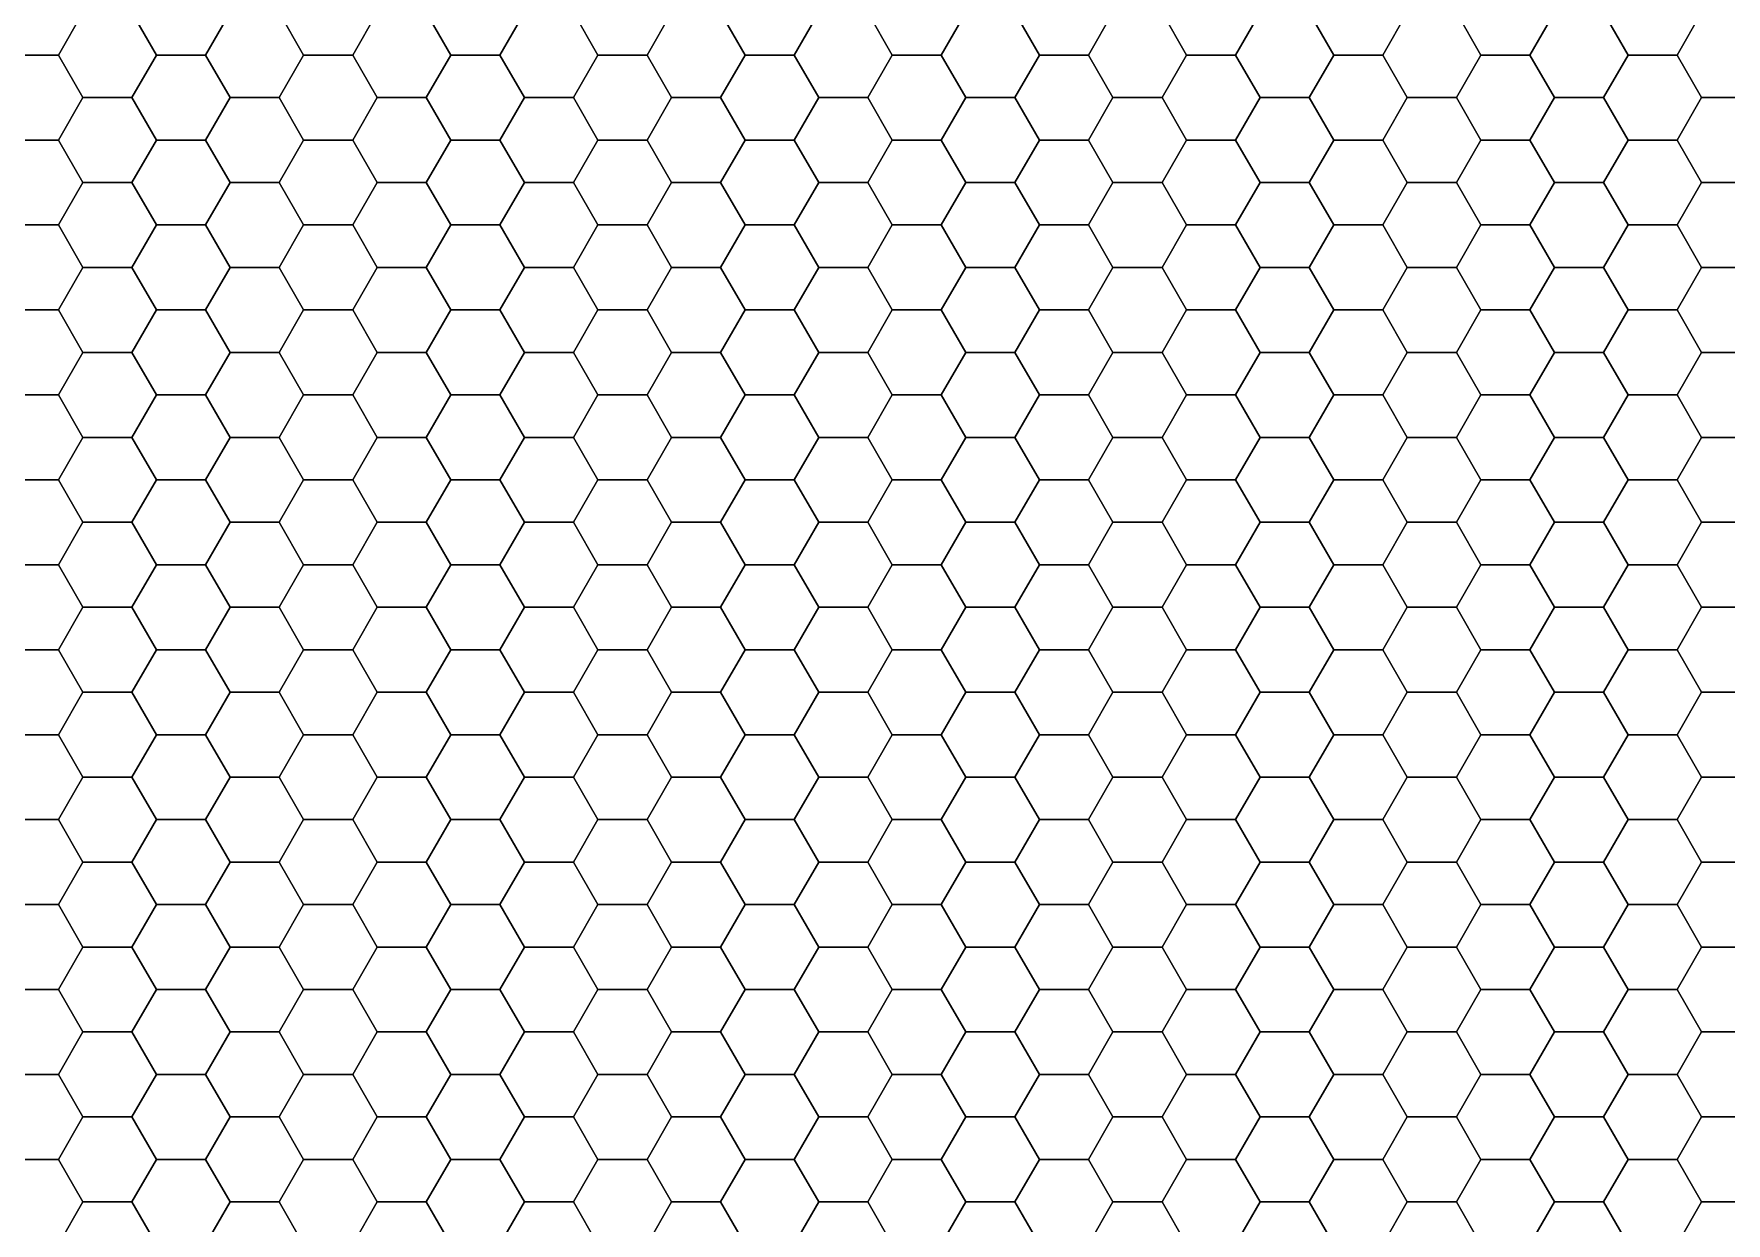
# Model space of a CAD drawing. Header units: inches. Extents: x 59 to 241, y -1 to 185.
# Drawn here: x 91.5 to 126, y 85.3 to 109.55 of the extents above; entities that cross this region are included whole.
import ezdxf

# ---------------------------------------------------------------- set-up
doc = ezdxf.new("R2010")
doc.units = ezdxf.units.IN
doc.header["$MEASUREMENT"] = 0
doc.layers.get('0').update_dxf_attribs({"lineweight": 0})

msp = doc.modelspace()

# ---------------------------------------------------------------- linework, layer by layer
at = {"color": 251, "linetype": 'Continuous', "lineweight": 0, "flags": 128}
for points in [[(92, 110.851), (91, 110.851), (90.5, 109.985), (91, 109.119), (92, 109.119), (92.5, 109.985)], [(95, 110.851), (94, 110.851), (93.5, 109.985), (94, 109.119), (95, 109.119), (95.5, 109.985)], [(98, 110.851), (97, 110.851), (96.5, 109.985), (97, 109.119), (98, 109.119), (98.5, 109.985)], [(101, 110.851), (100, 110.851), (99.5, 109.985), (100, 109.119), (101, 109.119), (101.5, 109.985)], [(104, 110.851), (103, 110.851), (102.5, 109.985), (103, 109.119), (104, 109.119), (104.5, 109.985)], [(107, 110.851), (106, 110.851), (105.5, 109.985), (106, 109.119), (107, 109.119), (107.5, 109.985)], [(110, 110.851), (109, 110.851), (108.5, 109.985), (109, 109.119), (110, 109.119), (110.5, 109.985)], [(113, 110.851), (112, 110.851), (111.5, 109.985), (112, 109.119), (113, 109.119), (113.5, 109.985)], [(116, 110.851), (115, 110.851), (114.5, 109.985), (115, 109.119), (116, 109.119), (116.5, 109.985)], [(119, 110.851), (118, 110.851), (117.5, 109.985), (118, 109.119), (119, 109.119), (119.5, 109.985)], [(122, 110.851), (121, 110.851), (120.5, 109.985), (121, 109.119), (122, 109.119), (122.5, 109.985)], [(125, 110.851), (124, 110.851), (123.5, 109.985), (124, 109.119), (125, 109.119), (125.5, 109.985)], [(93.5, 109.985), (92.5, 109.985), (92, 109.119), (92.5, 108.253), (93.5, 108.253), (94, 109.119)], [(96.5, 109.985), (95.5, 109.985), (95, 109.119), (95.5, 108.253), (96.5, 108.253), (97, 109.119)], [(99.5, 109.985), (98.5, 109.985), (98, 109.119), (98.5, 108.253), (99.5, 108.253), (100, 109.119)], [(102.5, 109.985), (101.5, 109.985), (101, 109.119), (101.5, 108.253), (102.5, 108.253), (103, 109.119)], [(105.5, 109.985), (104.5, 109.985), (104, 109.119), (104.5, 108.253), (105.5, 108.253), (106, 109.119)], [(108.5, 109.985), (107.5, 109.985), (107, 109.119), (107.5, 108.253), (108.5, 108.253), (109, 109.119)], [(111.5, 109.985), (110.5, 109.985), (110, 109.119), (110.5, 108.253), (111.5, 108.253), (112, 109.119)], [(114.5, 109.985), (113.5, 109.985), (113, 109.119), (113.5, 108.253), (114.5, 108.253), (115, 109.119)], [(117.5, 109.985), (116.5, 109.985), (116, 109.119), (116.5, 108.253), (117.5, 108.253), (118, 109.119)], [(120.5, 109.985), (119.5, 109.985), (119, 109.119), (119.5, 108.253), (120.5, 108.253), (121, 109.119)], [(123.5, 109.985), (122.5, 109.985), (122, 109.119), (122.5, 108.253), (123.5, 108.253), (124, 109.119)], [(126.5, 109.985), (125.5, 109.985), (125, 109.119), (125.5, 108.253), (126.5, 108.253), (127, 109.119)], [(92, 109.119), (91, 109.119), (90.5, 108.253), (91, 107.387), (92, 107.387), (92.5, 108.253)], [(95, 109.119), (94, 109.119), (93.5, 108.253), (94, 107.387), (95, 107.387), (95.5, 108.253)], [(98, 109.119), (97, 109.119), (96.5, 108.253), (97, 107.387), (98, 107.387), (98.5, 108.253)], [(101, 109.119), (100, 109.119), (99.5, 108.253), (100, 107.387), (101, 107.387), (101.5, 108.253)], [(104, 109.119), (103, 109.119), (102.5, 108.253), (103, 107.387), (104, 107.387), (104.5, 108.253)], [(107, 109.119), (106, 109.119), (105.5, 108.253), (106, 107.387), (107, 107.387), (107.5, 108.253)], [(110, 109.119), (109, 109.119), (108.5, 108.253), (109, 107.387), (110, 107.387), (110.5, 108.253)], [(113, 109.119), (112, 109.119), (111.5, 108.253), (112, 107.387), (113, 107.387), (113.5, 108.253)], [(116, 109.119), (115, 109.119), (114.5, 108.253), (115, 107.387), (116, 107.387), (116.5, 108.253)], [(119, 109.119), (118, 109.119), (117.5, 108.253), (118, 107.387), (119, 107.387), (119.5, 108.253)], [(122, 109.119), (121, 109.119), (120.5, 108.253), (121, 107.387), (122, 107.387), (122.5, 108.253)], [(125, 109.119), (124, 109.119), (123.5, 108.253), (124, 107.387), (125, 107.387), (125.5, 108.253)], [(93.5, 108.253), (92.5, 108.253), (92, 107.387), (92.5, 106.521), (93.5, 106.521), (94, 107.387)], [(96.5, 108.253), (95.5, 108.253), (95, 107.387), (95.5, 106.521), (96.5, 106.521), (97, 107.387)], [(99.5, 108.253), (98.5, 108.253), (98, 107.387), (98.5, 106.521), (99.5, 106.521), (100, 107.387)], [(102.5, 108.253), (101.5, 108.253), (101, 107.387), (101.5, 106.521), (102.5, 106.521), (103, 107.387)], [(105.5, 108.253), (104.5, 108.253), (104, 107.387), (104.5, 106.521), (105.5, 106.521), (106, 107.387)], [(108.5, 108.253), (107.5, 108.253), (107, 107.387), (107.5, 106.521), (108.5, 106.521), (109, 107.387)], [(111.5, 108.253), (110.5, 108.253), (110, 107.387), (110.5, 106.521), (111.5, 106.521), (112, 107.387)], [(114.5, 108.253), (113.5, 108.253), (113, 107.387), (113.5, 106.521), (114.5, 106.521), (115, 107.387)], [(117.5, 108.253), (116.5, 108.253), (116, 107.387), (116.5, 106.521), (117.5, 106.521), (118, 107.387)], [(120.5, 108.253), (119.5, 108.253), (119, 107.387), (119.5, 106.521), (120.5, 106.521), (121, 107.387)], [(123.5, 108.253), (122.5, 108.253), (122, 107.387), (122.5, 106.521), (123.5, 106.521), (124, 107.387)], [(126.5, 108.253), (125.5, 108.253), (125, 107.387), (125.5, 106.521), (126.5, 106.521), (127, 107.387)], [(92, 107.387), (91, 107.387), (90.5, 106.521), (91, 105.655), (92, 105.655), (92.5, 106.521)], [(95, 107.387), (94, 107.387), (93.5, 106.521), (94, 105.655), (95, 105.655), (95.5, 106.521)], [(98, 107.387), (97, 107.387), (96.5, 106.521), (97, 105.655), (98, 105.655), (98.5, 106.521)], [(101, 107.387), (100, 107.387), (99.5, 106.521), (100, 105.655), (101, 105.655), (101.5, 106.521)], [(104, 107.387), (103, 107.387), (102.5, 106.521), (103, 105.655), (104, 105.655), (104.5, 106.521)], [(107, 107.387), (106, 107.387), (105.5, 106.521), (106, 105.655), (107, 105.655), (107.5, 106.521)], [(110, 107.387), (109, 107.387), (108.5, 106.521), (109, 105.655), (110, 105.655), (110.5, 106.521)], [(113, 107.387), (112, 107.387), (111.5, 106.521), (112, 105.655), (113, 105.655), (113.5, 106.521)], [(116, 107.387), (115, 107.387), (114.5, 106.521), (115, 105.655), (116, 105.655), (116.5, 106.521)], [(119, 107.387), (118, 107.387), (117.5, 106.521), (118, 105.655), (119, 105.655), (119.5, 106.521)], [(122, 107.387), (121, 107.387), (120.5, 106.521), (121, 105.655), (122, 105.655), (122.5, 106.521)], [(125, 107.387), (124, 107.387), (123.5, 106.521), (124, 105.655), (125, 105.655), (125.5, 106.521)], [(93.5, 106.521), (92.5, 106.521), (92, 105.655), (92.5, 104.789), (93.5, 104.789), (94, 105.655)], [(96.5, 106.521), (95.5, 106.521), (95, 105.655), (95.5, 104.789), (96.5, 104.789), (97, 105.655)], [(99.5, 106.521), (98.5, 106.521), (98, 105.655), (98.5, 104.789), (99.5, 104.789), (100, 105.655)], [(102.5, 106.521), (101.5, 106.521), (101, 105.655), (101.5, 104.789), (102.5, 104.789), (103, 105.655)], [(105.5, 106.521), (104.5, 106.521), (104, 105.655), (104.5, 104.789), (105.5, 104.789), (106, 105.655)], [(108.5, 106.521), (107.5, 106.521), (107, 105.655), (107.5, 104.789), (108.5, 104.789), (109, 105.655)], [(111.5, 106.521), (110.5, 106.521), (110, 105.655), (110.5, 104.789), (111.5, 104.789), (112, 105.655)], [(114.5, 106.521), (113.5, 106.521), (113, 105.655), (113.5, 104.789), (114.5, 104.789), (115, 105.655)], [(117.5, 106.521), (116.5, 106.521), (116, 105.655), (116.5, 104.789), (117.5, 104.789), (118, 105.655)], [(120.5, 106.521), (119.5, 106.521), (119, 105.655), (119.5, 104.789), (120.5, 104.789), (121, 105.655)], [(123.5, 106.521), (122.5, 106.521), (122, 105.655), (122.5, 104.789), (123.5, 104.789), (124, 105.655)], [(126.5, 106.521), (125.5, 106.521), (125, 105.655), (125.5, 104.789), (126.5, 104.789), (127, 105.655)], [(92, 105.655), (91, 105.655), (90.5, 104.789), (91, 103.923), (92, 103.923), (92.5, 104.789)], [(95, 105.655), (94, 105.655), (93.5, 104.789), (94, 103.923), (95, 103.923), (95.5, 104.789)], [(98, 105.655), (97, 105.655), (96.5, 104.789), (97, 103.923), (98, 103.923), (98.5, 104.789)], [(101, 105.655), (100, 105.655), (99.5, 104.789), (100, 103.923), (101, 103.923), (101.5, 104.789)], [(104, 105.655), (103, 105.655), (102.5, 104.789), (103, 103.923), (104, 103.923), (104.5, 104.789)], [(107, 105.655), (106, 105.655), (105.5, 104.789), (106, 103.923), (107, 103.923), (107.5, 104.789)], [(110, 105.655), (109, 105.655), (108.5, 104.789), (109, 103.923), (110, 103.923), (110.5, 104.789)], [(113, 105.655), (112, 105.655), (111.5, 104.789), (112, 103.923), (113, 103.923), (113.5, 104.789)], [(116, 105.655), (115, 105.655), (114.5, 104.789), (115, 103.923), (116, 103.923), (116.5, 104.789)], [(119, 105.655), (118, 105.655), (117.5, 104.789), (118, 103.923), (119, 103.923), (119.5, 104.789)], [(122, 105.655), (121, 105.655), (120.5, 104.789), (121, 103.923), (122, 103.923), (122.5, 104.789)], [(125, 105.655), (124, 105.655), (123.5, 104.789), (124, 103.923), (125, 103.923), (125.5, 104.789)], [(93.5, 104.789), (92.5, 104.789), (92, 103.923), (92.5, 103.057), (93.5, 103.057), (94, 103.923)], [(96.5, 104.789), (95.5, 104.789), (95, 103.923), (95.5, 103.057), (96.5, 103.057), (97, 103.923)], [(99.5, 104.789), (98.5, 104.789), (98, 103.923), (98.5, 103.057), (99.5, 103.057), (100, 103.923)], [(102.5, 104.789), (101.5, 104.789), (101, 103.923), (101.5, 103.057), (102.5, 103.057), (103, 103.923)], [(105.5, 104.789), (104.5, 104.789), (104, 103.923), (104.5, 103.057), (105.5, 103.057), (106, 103.923)], [(108.5, 104.789), (107.5, 104.789), (107, 103.923), (107.5, 103.057), (108.5, 103.057), (109, 103.923)], [(111.5, 104.789), (110.5, 104.789), (110, 103.923), (110.5, 103.057), (111.5, 103.057), (112, 103.923)], [(114.5, 104.789), (113.5, 104.789), (113, 103.923), (113.5, 103.057), (114.5, 103.057), (115, 103.923)], [(117.5, 104.789), (116.5, 104.789), (116, 103.923), (116.5, 103.057), (117.5, 103.057), (118, 103.923)], [(120.5, 104.789), (119.5, 104.789), (119, 103.923), (119.5, 103.057), (120.5, 103.057), (121, 103.923)], [(123.5, 104.789), (122.5, 104.789), (122, 103.923), (122.5, 103.057), (123.5, 103.057), (124, 103.923)], [(126.5, 104.789), (125.5, 104.789), (125, 103.923), (125.5, 103.057), (126.5, 103.057), (127, 103.923)], [(92, 103.923), (91, 103.923), (90.5, 103.057), (91, 102.191), (92, 102.191), (92.5, 103.057)], [(95, 103.923), (94, 103.923), (93.5, 103.057), (94, 102.191), (95, 102.191), (95.5, 103.057)], [(98, 103.923), (97, 103.923), (96.5, 103.057), (97, 102.191), (98, 102.191), (98.5, 103.057)], [(101, 103.923), (100, 103.923), (99.5, 103.057), (100, 102.191), (101, 102.191), (101.5, 103.057)], [(104, 103.923), (103, 103.923), (102.5, 103.057), (103, 102.191), (104, 102.191), (104.5, 103.057)], [(107, 103.923), (106, 103.923), (105.5, 103.057), (106, 102.191), (107, 102.191), (107.5, 103.057)], [(110, 103.923), (109, 103.923), (108.5, 103.057), (109, 102.191), (110, 102.191), (110.5, 103.057)], [(113, 103.923), (112, 103.923), (111.5, 103.057), (112, 102.191), (113, 102.191), (113.5, 103.057)], [(116, 103.923), (115, 103.923), (114.5, 103.057), (115, 102.191), (116, 102.191), (116.5, 103.057)], [(119, 103.923), (118, 103.923), (117.5, 103.057), (118, 102.191), (119, 102.191), (119.5, 103.057)], [(122, 103.923), (121, 103.923), (120.5, 103.057), (121, 102.191), (122, 102.191), (122.5, 103.057)], [(125, 103.923), (124, 103.923), (123.5, 103.057), (124, 102.191), (125, 102.191), (125.5, 103.057)], [(93.5, 103.057), (92.5, 103.057), (92, 102.191), (92.5, 101.325), (93.5, 101.325), (94, 102.191)], [(96.5, 103.057), (95.5, 103.057), (95, 102.191), (95.5, 101.325), (96.5, 101.325), (97, 102.191)], [(99.5, 103.057), (98.5, 103.057), (98, 102.191), (98.5, 101.325), (99.5, 101.325), (100, 102.191)], [(102.5, 103.057), (101.5, 103.057), (101, 102.191), (101.5, 101.325), (102.5, 101.325), (103, 102.191)], [(105.5, 103.057), (104.5, 103.057), (104, 102.191), (104.5, 101.325), (105.5, 101.325), (106, 102.191)], [(108.5, 103.057), (107.5, 103.057), (107, 102.191), (107.5, 101.325), (108.5, 101.325), (109, 102.191)], [(111.5, 103.057), (110.5, 103.057), (110, 102.191), (110.5, 101.325), (111.5, 101.325), (112, 102.191)], [(114.5, 103.057), (113.5, 103.057), (113, 102.191), (113.5, 101.325), (114.5, 101.325), (115, 102.191)], [(117.5, 103.057), (116.5, 103.057), (116, 102.191), (116.5, 101.325), (117.5, 101.325), (118, 102.191)], [(120.5, 103.057), (119.5, 103.057), (119, 102.191), (119.5, 101.325), (120.5, 101.325), (121, 102.191)], [(123.5, 103.057), (122.5, 103.057), (122, 102.191), (122.5, 101.325), (123.5, 101.325), (124, 102.191)], [(126.5, 103.057), (125.5, 103.057), (125, 102.191), (125.5, 101.325), (126.5, 101.325), (127, 102.191)], [(92, 102.191), (91, 102.191), (90.5, 101.325), (91, 100.459), (92, 100.459), (92.5, 101.325)], [(95, 102.191), (94, 102.191), (93.5, 101.325), (94, 100.459), (95, 100.459), (95.5, 101.325)], [(98, 102.191), (97, 102.191), (96.5, 101.325), (97, 100.459), (98, 100.459), (98.5, 101.325)], [(101, 102.191), (100, 102.191), (99.5, 101.325), (100, 100.459), (101, 100.459), (101.5, 101.325)], [(104, 102.191), (103, 102.191), (102.5, 101.325), (103, 100.459), (104, 100.459), (104.5, 101.325)], [(107, 102.191), (106, 102.191), (105.5, 101.325), (106, 100.459), (107, 100.459), (107.5, 101.325)], [(110, 102.191), (109, 102.191), (108.5, 101.325), (109, 100.459), (110, 100.459), (110.5, 101.325)], [(113, 102.191), (112, 102.191), (111.5, 101.325), (112, 100.459), (113, 100.459), (113.5, 101.325)], [(116, 102.191), (115, 102.191), (114.5, 101.325), (115, 100.459), (116, 100.459), (116.5, 101.325)], [(119, 102.191), (118, 102.191), (117.5, 101.325), (118, 100.459), (119, 100.459), (119.5, 101.325)], [(122, 102.191), (121, 102.191), (120.5, 101.325), (121, 100.459), (122, 100.459), (122.5, 101.325)], [(125, 102.191), (124, 102.191), (123.5, 101.325), (124, 100.459), (125, 100.459), (125.5, 101.325)], [(93.5, 101.325), (92.5, 101.325), (92, 100.459), (92.5, 99.593), (93.5, 99.593), (94, 100.459)], [(96.5, 101.325), (95.5, 101.325), (95, 100.459), (95.5, 99.593), (96.5, 99.593), (97, 100.459)], [(99.5, 101.325), (98.5, 101.325), (98, 100.459), (98.5, 99.593), (99.5, 99.593), (100, 100.459)], [(102.5, 101.325), (101.5, 101.325), (101, 100.459), (101.5, 99.593), (102.5, 99.593), (103, 100.459)], [(105.5, 101.325), (104.5, 101.325), (104, 100.459), (104.5, 99.593), (105.5, 99.593), (106, 100.459)], [(108.5, 101.325), (107.5, 101.325), (107, 100.459), (107.5, 99.593), (108.5, 99.593), (109, 100.459)], [(111.5, 101.325), (110.5, 101.325), (110, 100.459), (110.5, 99.593), (111.5, 99.593), (112, 100.459)], [(114.5, 101.325), (113.5, 101.325), (113, 100.459), (113.5, 99.593), (114.5, 99.593), (115, 100.459)], [(117.5, 101.325), (116.5, 101.325), (116, 100.459), (116.5, 99.593), (117.5, 99.593), (118, 100.459)], [(120.5, 101.325), (119.5, 101.325), (119, 100.459), (119.5, 99.593), (120.5, 99.593), (121, 100.459)], [(123.5, 101.325), (122.5, 101.325), (122, 100.459), (122.5, 99.593), (123.5, 99.593), (124, 100.459)], [(126.5, 101.325), (125.5, 101.325), (125, 100.459), (125.5, 99.593), (126.5, 99.593), (127, 100.459)], [(92, 100.459), (91, 100.459), (90.5, 99.593), (91, 98.727), (92, 98.727), (92.5, 99.593)], [(95, 100.459), (94, 100.459), (93.5, 99.593), (94, 98.727), (95, 98.727), (95.5, 99.593)], [(98, 100.459), (97, 100.459), (96.5, 99.593), (97, 98.727), (98, 98.727), (98.5, 99.593)], [(101, 100.459), (100, 100.459), (99.5, 99.593), (100, 98.727), (101, 98.727), (101.5, 99.593)], [(104, 100.459), (103, 100.459), (102.5, 99.593), (103, 98.727), (104, 98.727), (104.5, 99.593)], [(107, 100.459), (106, 100.459), (105.5, 99.593), (106, 98.727), (107, 98.727), (107.5, 99.593)], [(110, 100.459), (109, 100.459), (108.5, 99.593), (109, 98.727), (110, 98.727), (110.5, 99.593)], [(113, 100.459), (112, 100.459), (111.5, 99.593), (112, 98.727), (113, 98.727), (113.5, 99.593)], [(116, 100.459), (115, 100.459), (114.5, 99.593), (115, 98.727), (116, 98.727), (116.5, 99.593)], [(119, 100.459), (118, 100.459), (117.5, 99.593), (118, 98.727), (119, 98.727), (119.5, 99.593)], [(122, 100.459), (121, 100.459), (120.5, 99.593), (121, 98.727), (122, 98.727), (122.5, 99.593)], [(125, 100.459), (124, 100.459), (123.5, 99.593), (124, 98.727), (125, 98.727), (125.5, 99.593)], [(93.5, 99.593), (92.5, 99.593), (92, 98.727), (92.5, 97.861), (93.5, 97.861), (94, 98.727)], [(96.5, 99.593), (95.5, 99.593), (95, 98.727), (95.5, 97.861), (96.5, 97.861), (97, 98.727)], [(99.5, 99.593), (98.5, 99.593), (98, 98.727), (98.5, 97.861), (99.5, 97.861), (100, 98.727)], [(102.5, 99.593), (101.5, 99.593), (101, 98.727), (101.5, 97.861), (102.5, 97.861), (103, 98.727)], [(105.5, 99.593), (104.5, 99.593), (104, 98.727), (104.5, 97.861), (105.5, 97.861), (106, 98.727)], [(108.5, 99.593), (107.5, 99.593), (107, 98.727), (107.5, 97.861), (108.5, 97.861), (109, 98.727)], [(111.5, 99.593), (110.5, 99.593), (110, 98.727), (110.5, 97.861), (111.5, 97.861), (112, 98.727)], [(114.5, 99.593), (113.5, 99.593), (113, 98.727), (113.5, 97.861), (114.5, 97.861), (115, 98.727)], [(117.5, 99.593), (116.5, 99.593), (116, 98.727), (116.5, 97.861), (117.5, 97.861), (118, 98.727)], [(120.5, 99.593), (119.5, 99.593), (119, 98.727), (119.5, 97.861), (120.5, 97.861), (121, 98.727)], [(123.5, 99.593), (122.5, 99.593), (122, 98.727), (122.5, 97.861), (123.5, 97.861), (124, 98.727)], [(126.5, 99.593), (125.5, 99.593), (125, 98.727), (125.5, 97.861), (126.5, 97.861), (127, 98.727)], [(92, 98.727), (91, 98.727), (90.5, 97.861), (91, 96.995), (92, 96.995), (92.5, 97.861)], [(95, 98.727), (94, 98.727), (93.5, 97.861), (94, 96.995), (95, 96.995), (95.5, 97.861)], [(98, 98.727), (97, 98.727), (96.5, 97.861), (97, 96.995), (98, 96.995), (98.5, 97.861)], [(101, 98.727), (100, 98.727), (99.5, 97.861), (100, 96.995), (101, 96.995), (101.5, 97.861)], [(104, 98.727), (103, 98.727), (102.5, 97.861), (103, 96.995), (104, 96.995), (104.5, 97.861)], [(107, 98.727), (106, 98.727), (105.5, 97.861), (106, 96.995), (107, 96.995), (107.5, 97.861)], [(110, 98.727), (109, 98.727), (108.5, 97.861), (109, 96.995), (110, 96.995), (110.5, 97.861)], [(113, 98.727), (112, 98.727), (111.5, 97.861), (112, 96.995), (113, 96.995), (113.5, 97.861)], [(116, 98.727), (115, 98.727), (114.5, 97.861), (115, 96.995), (116, 96.995), (116.5, 97.861)], [(119, 98.727), (118, 98.727), (117.5, 97.861), (118, 96.995), (119, 96.995), (119.5, 97.861)], [(122, 98.727), (121, 98.727), (120.5, 97.861), (121, 96.995), (122, 96.995), (122.5, 97.861)], [(125, 98.727), (124, 98.727), (123.5, 97.861), (124, 96.995), (125, 96.995), (125.5, 97.861)], [(93.5, 97.861), (92.5, 97.861), (92, 96.995), (92.5, 96.129), (93.5, 96.129), (94, 96.995)], [(96.5, 97.861), (95.5, 97.861), (95, 96.995), (95.5, 96.129), (96.5, 96.129), (97, 96.995)], [(99.5, 97.861), (98.5, 97.861), (98, 96.995), (98.5, 96.129), (99.5, 96.129), (100, 96.995)], [(102.5, 97.861), (101.5, 97.861), (101, 96.995), (101.5, 96.129), (102.5, 96.129), (103, 96.995)], [(105.5, 97.861), (104.5, 97.861), (104, 96.995), (104.5, 96.129), (105.5, 96.129), (106, 96.995)], [(108.5, 97.861), (107.5, 97.861), (107, 96.995), (107.5, 96.129), (108.5, 96.129), (109, 96.995)], [(111.5, 97.861), (110.5, 97.861), (110, 96.995), (110.5, 96.129), (111.5, 96.129), (112, 96.995)], [(114.5, 97.861), (113.5, 97.861), (113, 96.995), (113.5, 96.129), (114.5, 96.129), (115, 96.995)], [(117.5, 97.861), (116.5, 97.861), (116, 96.995), (116.5, 96.129), (117.5, 96.129), (118, 96.995)], [(120.5, 97.861), (119.5, 97.861), (119, 96.995), (119.5, 96.129), (120.5, 96.129), (121, 96.995)], [(123.5, 97.861), (122.5, 97.861), (122, 96.995), (122.5, 96.129), (123.5, 96.129), (124, 96.995)], [(126.5, 97.861), (125.5, 97.861), (125, 96.995), (125.5, 96.129), (126.5, 96.129), (127, 96.995)], [(92, 96.995), (91, 96.995), (90.5, 96.129), (91, 95.263), (92, 95.263), (92.5, 96.129)], [(95, 96.995), (94, 96.995), (93.5, 96.129), (94, 95.263), (95, 95.263), (95.5, 96.129)], [(98, 96.995), (97, 96.995), (96.5, 96.129), (97, 95.263), (98, 95.263), (98.5, 96.129)], [(101, 96.995), (100, 96.995), (99.5, 96.129), (100, 95.263), (101, 95.263), (101.5, 96.129)], [(104, 96.995), (103, 96.995), (102.5, 96.129), (103, 95.263), (104, 95.263), (104.5, 96.129)], [(107, 96.995), (106, 96.995), (105.5, 96.129), (106, 95.263), (107, 95.263), (107.5, 96.129)], [(110, 96.995), (109, 96.995), (108.5, 96.129), (109, 95.263), (110, 95.263), (110.5, 96.129)], [(113, 96.995), (112, 96.995), (111.5, 96.129), (112, 95.263), (113, 95.263), (113.5, 96.129)], [(116, 96.995), (115, 96.995), (114.5, 96.129), (115, 95.263), (116, 95.263), (116.5, 96.129)], [(119, 96.995), (118, 96.995), (117.5, 96.129), (118, 95.263), (119, 95.263), (119.5, 96.129)], [(122, 96.995), (121, 96.995), (120.5, 96.129), (121, 95.263), (122, 95.263), (122.5, 96.129)], [(125, 96.995), (124, 96.995), (123.5, 96.129), (124, 95.263), (125, 95.263), (125.5, 96.129)], [(93.5, 96.129), (92.5, 96.129), (92, 95.263), (92.5, 94.397), (93.5, 94.397), (94, 95.263)], [(96.5, 96.129), (95.5, 96.129), (95, 95.263), (95.5, 94.397), (96.5, 94.397), (97, 95.263)], [(99.5, 96.129), (98.5, 96.129), (98, 95.263), (98.5, 94.397), (99.5, 94.397), (100, 95.263)], [(102.5, 96.129), (101.5, 96.129), (101, 95.263), (101.5, 94.397), (102.5, 94.397), (103, 95.263)], [(105.5, 96.129), (104.5, 96.129), (104, 95.263), (104.5, 94.397), (105.5, 94.397), (106, 95.263)], [(108.5, 96.129), (107.5, 96.129), (107, 95.263), (107.5, 94.397), (108.5, 94.397), (109, 95.263)], [(111.5, 96.129), (110.5, 96.129), (110, 95.263), (110.5, 94.397), (111.5, 94.397), (112, 95.263)], [(114.5, 96.129), (113.5, 96.129), (113, 95.263), (113.5, 94.397), (114.5, 94.397), (115, 95.263)], [(117.5, 96.129), (116.5, 96.129), (116, 95.263), (116.5, 94.397), (117.5, 94.397), (118, 95.263)], [(120.5, 96.129), (119.5, 96.129), (119, 95.263), (119.5, 94.397), (120.5, 94.397), (121, 95.263)], [(123.5, 96.129), (122.5, 96.129), (122, 95.263), (122.5, 94.397), (123.5, 94.397), (124, 95.263)], [(126.5, 96.129), (125.5, 96.129), (125, 95.263), (125.5, 94.397), (126.5, 94.397), (127, 95.263)], [(92, 95.263), (91, 95.263), (90.5, 94.397), (91, 93.531), (92, 93.531), (92.5, 94.397)], [(95, 95.263), (94, 95.263), (93.5, 94.397), (94, 93.531), (95, 93.531), (95.5, 94.397)], [(98, 95.263), (97, 95.263), (96.5, 94.397), (97, 93.531), (98, 93.531), (98.5, 94.397)], [(101, 95.263), (100, 95.263), (99.5, 94.397), (100, 93.531), (101, 93.531), (101.5, 94.397)], [(104, 95.263), (103, 95.263), (102.5, 94.397), (103, 93.531), (104, 93.531), (104.5, 94.397)], [(107, 95.263), (106, 95.263), (105.5, 94.397), (106, 93.531), (107, 93.531), (107.5, 94.397)], [(110, 95.263), (109, 95.263), (108.5, 94.397), (109, 93.531), (110, 93.531), (110.5, 94.397)], [(113, 95.263), (112, 95.263), (111.5, 94.397), (112, 93.531), (113, 93.531), (113.5, 94.397)], [(116, 95.263), (115, 95.263), (114.5, 94.397), (115, 93.531), (116, 93.531), (116.5, 94.397)], [(119, 95.263), (118, 95.263), (117.5, 94.397), (118, 93.531), (119, 93.531), (119.5, 94.397)], [(122, 95.263), (121, 95.263), (120.5, 94.397), (121, 93.531), (122, 93.531), (122.5, 94.397)], [(125, 95.263), (124, 95.263), (123.5, 94.397), (124, 93.531), (125, 93.531), (125.5, 94.397)], [(93.5, 94.397), (92.5, 94.397), (92, 93.531), (92.5, 92.665), (93.5, 92.665), (94, 93.531)], [(96.5, 94.397), (95.5, 94.397), (95, 93.531), (95.5, 92.665), (96.5, 92.665), (97, 93.531)], [(99.5, 94.397), (98.5, 94.397), (98, 93.531), (98.5, 92.665), (99.5, 92.665), (100, 93.531)], [(102.5, 94.397), (101.5, 94.397), (101, 93.531), (101.5, 92.665), (102.5, 92.665), (103, 93.531)], [(105.5, 94.397), (104.5, 94.397), (104, 93.531), (104.5, 92.665), (105.5, 92.665), (106, 93.531)], [(108.5, 94.397), (107.5, 94.397), (107, 93.531), (107.5, 92.665), (108.5, 92.665), (109, 93.531)], [(111.5, 94.397), (110.5, 94.397), (110, 93.531), (110.5, 92.665), (111.5, 92.665), (112, 93.531)], [(114.5, 94.397), (113.5, 94.397), (113, 93.531), (113.5, 92.665), (114.5, 92.665), (115, 93.531)], [(117.5, 94.397), (116.5, 94.397), (116, 93.531), (116.5, 92.665), (117.5, 92.665), (118, 93.531)], [(120.5, 94.397), (119.5, 94.397), (119, 93.531), (119.5, 92.665), (120.5, 92.665), (121, 93.531)], [(123.5, 94.397), (122.5, 94.397), (122, 93.531), (122.5, 92.665), (123.5, 92.665), (124, 93.531)], [(126.5, 94.397), (125.5, 94.397), (125, 93.531), (125.5, 92.665), (126.5, 92.665), (127, 93.531)], [(92, 93.531), (91, 93.531), (90.5, 92.665), (91, 91.799), (92, 91.799), (92.5, 92.665)], [(95, 93.531), (94, 93.531), (93.5, 92.665), (94, 91.799), (95, 91.799), (95.5, 92.665)], [(98, 93.531), (97, 93.531), (96.5, 92.665), (97, 91.799), (98, 91.799), (98.5, 92.665)], [(101, 93.531), (100, 93.531), (99.5, 92.665), (100, 91.799), (101, 91.799), (101.5, 92.665)], [(104, 93.531), (103, 93.531), (102.5, 92.665), (103, 91.799), (104, 91.799), (104.5, 92.665)], [(107, 93.531), (106, 93.531), (105.5, 92.665), (106, 91.799), (107, 91.799), (107.5, 92.665)], [(110, 93.531), (109, 93.531), (108.5, 92.665), (109, 91.799), (110, 91.799), (110.5, 92.665)], [(113, 93.531), (112, 93.531), (111.5, 92.665), (112, 91.799), (113, 91.799), (113.5, 92.665)], [(116, 93.531), (115, 93.531), (114.5, 92.665), (115, 91.799), (116, 91.799), (116.5, 92.665)], [(119, 93.531), (118, 93.531), (117.5, 92.665), (118, 91.799), (119, 91.799), (119.5, 92.665)], [(122, 93.531), (121, 93.531), (120.5, 92.665), (121, 91.799), (122, 91.799), (122.5, 92.665)], [(125, 93.531), (124, 93.531), (123.5, 92.665), (124, 91.799), (125, 91.799), (125.5, 92.665)], [(93.5, 92.665), (92.5, 92.665), (92, 91.799), (92.5, 90.933), (93.5, 90.933), (94, 91.799)], [(96.5, 92.665), (95.5, 92.665), (95, 91.799), (95.5, 90.933), (96.5, 90.933), (97, 91.799)], [(99.5, 92.665), (98.5, 92.665), (98, 91.799), (98.5, 90.933), (99.5, 90.933), (100, 91.799)], [(102.5, 92.665), (101.5, 92.665), (101, 91.799), (101.5, 90.933), (102.5, 90.933), (103, 91.799)], [(105.5, 92.665), (104.5, 92.665), (104, 91.799), (104.5, 90.933), (105.5, 90.933), (106, 91.799)], [(108.5, 92.665), (107.5, 92.665), (107, 91.799), (107.5, 90.933), (108.5, 90.933), (109, 91.799)], [(111.5, 92.665), (110.5, 92.665), (110, 91.799), (110.5, 90.933), (111.5, 90.933), (112, 91.799)], [(114.5, 92.665), (113.5, 92.665), (113, 91.799), (113.5, 90.933), (114.5, 90.933), (115, 91.799)], [(117.5, 92.665), (116.5, 92.665), (116, 91.799), (116.5, 90.933), (117.5, 90.933), (118, 91.799)], [(120.5, 92.665), (119.5, 92.665), (119, 91.799), (119.5, 90.933), (120.5, 90.933), (121, 91.799)], [(123.5, 92.665), (122.5, 92.665), (122, 91.799), (122.5, 90.933), (123.5, 90.933), (124, 91.799)], [(126.5, 92.665), (125.5, 92.665), (125, 91.799), (125.5, 90.933), (126.5, 90.933), (127, 91.799)], [(92, 91.799), (91, 91.799), (90.5, 90.933), (91, 90.067), (92, 90.067), (92.5, 90.933)], [(95, 91.799), (94, 91.799), (93.5, 90.933), (94, 90.067), (95, 90.067), (95.5, 90.933)], [(98, 91.799), (97, 91.799), (96.5, 90.933), (97, 90.067), (98, 90.067), (98.5, 90.933)], [(101, 91.799), (100, 91.799), (99.5, 90.933), (100, 90.067), (101, 90.067), (101.5, 90.933)], [(104, 91.799), (103, 91.799), (102.5, 90.933), (103, 90.067), (104, 90.067), (104.5, 90.933)], [(107, 91.799), (106, 91.799), (105.5, 90.933), (106, 90.067), (107, 90.067), (107.5, 90.933)], [(110, 91.799), (109, 91.799), (108.5, 90.933), (109, 90.067), (110, 90.067), (110.5, 90.933)], [(113, 91.799), (112, 91.799), (111.5, 90.933), (112, 90.067), (113, 90.067), (113.5, 90.933)], [(116, 91.799), (115, 91.799), (114.5, 90.933), (115, 90.067), (116, 90.067), (116.5, 90.933)], [(119, 91.799), (118, 91.799), (117.5, 90.933), (118, 90.067), (119, 90.067), (119.5, 90.933)], [(122, 91.799), (121, 91.799), (120.5, 90.933), (121, 90.067), (122, 90.067), (122.5, 90.933)], [(125, 91.799), (124, 91.799), (123.5, 90.933), (124, 90.067), (125, 90.067), (125.5, 90.933)], [(93.5, 90.933), (92.5, 90.933), (92, 90.067), (92.5, 89.201), (93.5, 89.201), (94, 90.067)], [(96.5, 90.933), (95.5, 90.933), (95, 90.067), (95.5, 89.201), (96.5, 89.201), (97, 90.067)], [(99.5, 90.933), (98.5, 90.933), (98, 90.067), (98.5, 89.201), (99.5, 89.201), (100, 90.067)], [(102.5, 90.933), (101.5, 90.933), (101, 90.067), (101.5, 89.201), (102.5, 89.201), (103, 90.067)], [(105.5, 90.933), (104.5, 90.933), (104, 90.067), (104.5, 89.201), (105.5, 89.201), (106, 90.067)], [(108.5, 90.933), (107.5, 90.933), (107, 90.067), (107.5, 89.201), (108.5, 89.201), (109, 90.067)], [(111.5, 90.933), (110.5, 90.933), (110, 90.067), (110.5, 89.201), (111.5, 89.201), (112, 90.067)], [(114.5, 90.933), (113.5, 90.933), (113, 90.067), (113.5, 89.201), (114.5, 89.201), (115, 90.067)], [(117.5, 90.933), (116.5, 90.933), (116, 90.067), (116.5, 89.201), (117.5, 89.201), (118, 90.067)], [(120.5, 90.933), (119.5, 90.933), (119, 90.067), (119.5, 89.201), (120.5, 89.201), (121, 90.067)], [(123.5, 90.933), (122.5, 90.933), (122, 90.067), (122.5, 89.201), (123.5, 89.201), (124, 90.067)], [(126.5, 90.933), (125.5, 90.933), (125, 90.067), (125.5, 89.201), (126.5, 89.201), (127, 90.067)], [(92, 90.067), (91, 90.067), (90.5, 89.201), (91, 88.335), (92, 88.335), (92.5, 89.201)], [(95, 90.067), (94, 90.067), (93.5, 89.201), (94, 88.335), (95, 88.335), (95.5, 89.201)], [(98, 90.067), (97, 90.067), (96.5, 89.201), (97, 88.335), (98, 88.335), (98.5, 89.201)], [(101, 90.067), (100, 90.067), (99.5, 89.201), (100, 88.335), (101, 88.335), (101.5, 89.201)], [(104, 90.067), (103, 90.067), (102.5, 89.201), (103, 88.335), (104, 88.335), (104.5, 89.201)], [(107, 90.067), (106, 90.067), (105.5, 89.201), (106, 88.335), (107, 88.335), (107.5, 89.201)], [(110, 90.067), (109, 90.067), (108.5, 89.201), (109, 88.335), (110, 88.335), (110.5, 89.201)], [(113, 90.067), (112, 90.067), (111.5, 89.201), (112, 88.335), (113, 88.335), (113.5, 89.201)], [(116, 90.067), (115, 90.067), (114.5, 89.201), (115, 88.335), (116, 88.335), (116.5, 89.201)], [(119, 90.067), (118, 90.067), (117.5, 89.201), (118, 88.335), (119, 88.335), (119.5, 89.201)], [(122, 90.067), (121, 90.067), (120.5, 89.201), (121, 88.335), (122, 88.335), (122.5, 89.201)], [(125, 90.067), (124, 90.067), (123.5, 89.201), (124, 88.335), (125, 88.335), (125.5, 89.201)], [(93.5, 89.201), (92.5, 89.201), (92, 88.335), (92.5, 87.469), (93.5, 87.469), (94, 88.335)], [(96.5, 89.201), (95.5, 89.201), (95, 88.335), (95.5, 87.469), (96.5, 87.469), (97, 88.335)], [(99.5, 89.201), (98.5, 89.201), (98, 88.335), (98.5, 87.469), (99.5, 87.469), (100, 88.335)], [(102.5, 89.201), (101.5, 89.201), (101, 88.335), (101.5, 87.469), (102.5, 87.469), (103, 88.335)], [(105.5, 89.201), (104.5, 89.201), (104, 88.335), (104.5, 87.469), (105.5, 87.469), (106, 88.335)], [(108.5, 89.201), (107.5, 89.201), (107, 88.335), (107.5, 87.469), (108.5, 87.469), (109, 88.335)], [(111.5, 89.201), (110.5, 89.201), (110, 88.335), (110.5, 87.469), (111.5, 87.469), (112, 88.335)], [(114.5, 89.201), (113.5, 89.201), (113, 88.335), (113.5, 87.469), (114.5, 87.469), (115, 88.335)], [(117.5, 89.201), (116.5, 89.201), (116, 88.335), (116.5, 87.469), (117.5, 87.469), (118, 88.335)], [(120.5, 89.201), (119.5, 89.201), (119, 88.335), (119.5, 87.469), (120.5, 87.469), (121, 88.335)], [(123.5, 89.201), (122.5, 89.201), (122, 88.335), (122.5, 87.469), (123.5, 87.469), (124, 88.335)], [(126.5, 89.201), (125.5, 89.201), (125, 88.335), (125.5, 87.469), (126.5, 87.469), (127, 88.335)], [(92, 88.335), (91, 88.335), (90.5, 87.469), (91, 86.602), (92, 86.602), (92.5, 87.469)], [(95, 88.335), (94, 88.335), (93.5, 87.469), (94, 86.602), (95, 86.602), (95.5, 87.469)], [(98, 88.335), (97, 88.335), (96.5, 87.469), (97, 86.602), (98, 86.602), (98.5, 87.469)], [(101, 88.335), (100, 88.335), (99.5, 87.469), (100, 86.602), (101, 86.602), (101.5, 87.469)], [(104, 88.335), (103, 88.335), (102.5, 87.469), (103, 86.602), (104, 86.602), (104.5, 87.469)], [(107, 88.335), (106, 88.335), (105.5, 87.469), (106, 86.602), (107, 86.602), (107.5, 87.469)], [(110, 88.335), (109, 88.335), (108.5, 87.469), (109, 86.602), (110, 86.602), (110.5, 87.469)], [(113, 88.335), (112, 88.335), (111.5, 87.469), (112, 86.602), (113, 86.602), (113.5, 87.469)], [(116, 88.335), (115, 88.335), (114.5, 87.469), (115, 86.602), (116, 86.602), (116.5, 87.469)], [(119, 88.335), (118, 88.335), (117.5, 87.469), (118, 86.602), (119, 86.602), (119.5, 87.469)], [(122, 88.335), (121, 88.335), (120.5, 87.469), (121, 86.602), (122, 86.602), (122.5, 87.469)], [(125, 88.335), (124, 88.335), (123.5, 87.469), (124, 86.602), (125, 86.602), (125.5, 87.469)], [(93.5, 87.469), (92.5, 87.469), (92, 86.602), (92.5, 85.736), (93.5, 85.736), (94, 86.602)], [(96.5, 87.469), (95.5, 87.469), (95, 86.602), (95.5, 85.736), (96.5, 85.736), (97, 86.602)], [(99.5, 87.469), (98.5, 87.469), (98, 86.602), (98.5, 85.736), (99.5, 85.736), (100, 86.602)], [(102.5, 87.469), (101.5, 87.469), (101, 86.602), (101.5, 85.736), (102.5, 85.736), (103, 86.602)], [(105.5, 87.469), (104.5, 87.469), (104, 86.602), (104.5, 85.736), (105.5, 85.736), (106, 86.602)], [(108.5, 87.469), (107.5, 87.469), (107, 86.602), (107.5, 85.736), (108.5, 85.736), (109, 86.602)], [(111.5, 87.469), (110.5, 87.469), (110, 86.602), (110.5, 85.736), (111.5, 85.736), (112, 86.602)], [(114.5, 87.469), (113.5, 87.469), (113, 86.602), (113.5, 85.736), (114.5, 85.736), (115, 86.602)], [(117.5, 87.469), (116.5, 87.469), (116, 86.602), (116.5, 85.736), (117.5, 85.736), (118, 86.602)], [(120.5, 87.469), (119.5, 87.469), (119, 86.602), (119.5, 85.736), (120.5, 85.736), (121, 86.602)], [(123.5, 87.469), (122.5, 87.469), (122, 86.602), (122.5, 85.736), (123.5, 85.736), (124, 86.602)], [(126.5, 87.469), (125.5, 87.469), (125, 86.602), (125.5, 85.736), (126.5, 85.736), (127, 86.602)], [(92, 86.602), (91, 86.602), (90.5, 85.736), (91, 84.87), (92, 84.87), (92.5, 85.736)], [(95, 86.602), (94, 86.602), (93.5, 85.736), (94, 84.87), (95, 84.87), (95.5, 85.736)], [(98, 86.602), (97, 86.602), (96.5, 85.736), (97, 84.87), (98, 84.87), (98.5, 85.736)], [(101, 86.602), (100, 86.602), (99.5, 85.736), (100, 84.87), (101, 84.87), (101.5, 85.736)], [(104, 86.602), (103, 86.602), (102.5, 85.736), (103, 84.87), (104, 84.87), (104.5, 85.736)], [(107, 86.602), (106, 86.602), (105.5, 85.736), (106, 84.87), (107, 84.87), (107.5, 85.736)], [(110, 86.602), (109, 86.602), (108.5, 85.736), (109, 84.87), (110, 84.87), (110.5, 85.736)], [(113, 86.602), (112, 86.602), (111.5, 85.736), (112, 84.87), (113, 84.87), (113.5, 85.736)], [(116, 86.602), (115, 86.602), (114.5, 85.736), (115, 84.87), (116, 84.87), (116.5, 85.736)], [(119, 86.602), (118, 86.602), (117.5, 85.736), (118, 84.87), (119, 84.87), (119.5, 85.736)], [(122, 86.602), (121, 86.602), (120.5, 85.736), (121, 84.87), (122, 84.87), (122.5, 85.736)], [(125, 86.602), (124, 86.602), (123.5, 85.736), (124, 84.87), (125, 84.87), (125.5, 85.736)], [(93.5, 85.736), (92.5, 85.736), (92, 84.87), (92.5, 84.004), (93.5, 84.004), (94, 84.87)], [(96.5, 85.736), (95.5, 85.736), (95, 84.87), (95.5, 84.004), (96.5, 84.004), (97, 84.87)], [(99.5, 85.736), (98.5, 85.736), (98, 84.87), (98.5, 84.004), (99.5, 84.004), (100, 84.87)], [(102.5, 85.736), (101.5, 85.736), (101, 84.87), (101.5, 84.004), (102.5, 84.004), (103, 84.87)], [(105.5, 85.736), (104.5, 85.736), (104, 84.87), (104.5, 84.004), (105.5, 84.004), (106, 84.87)], [(108.5, 85.736), (107.5, 85.736), (107, 84.87), (107.5, 84.004), (108.5, 84.004), (109, 84.87)], [(111.5, 85.736), (110.5, 85.736), (110, 84.87), (110.5, 84.004), (111.5, 84.004), (112, 84.87)], [(114.5, 85.736), (113.5, 85.736), (113, 84.87), (113.5, 84.004), (114.5, 84.004), (115, 84.87)], [(117.5, 85.736), (116.5, 85.736), (116, 84.87), (116.5, 84.004), (117.5, 84.004), (118, 84.87)], [(120.5, 85.736), (119.5, 85.736), (119, 84.87), (119.5, 84.004), (120.5, 84.004), (121, 84.87)], [(123.5, 85.736), (122.5, 85.736), (122, 84.87), (122.5, 84.004), (123.5, 84.004), (124, 84.87)], [(126.5, 85.736), (125.5, 85.736), (125, 84.87), (125.5, 84.004), (126.5, 84.004), (127, 84.87)]]:
    msp.add_lwpolyline(points, close=True, dxfattribs=at)
at = {"color": 7, "linetype": 'Continuous', "lineweight": 0}
msp.add_circle((150, 86.602), 84, dxfattribs=at)

doc.saveas('drawing.dxf')
